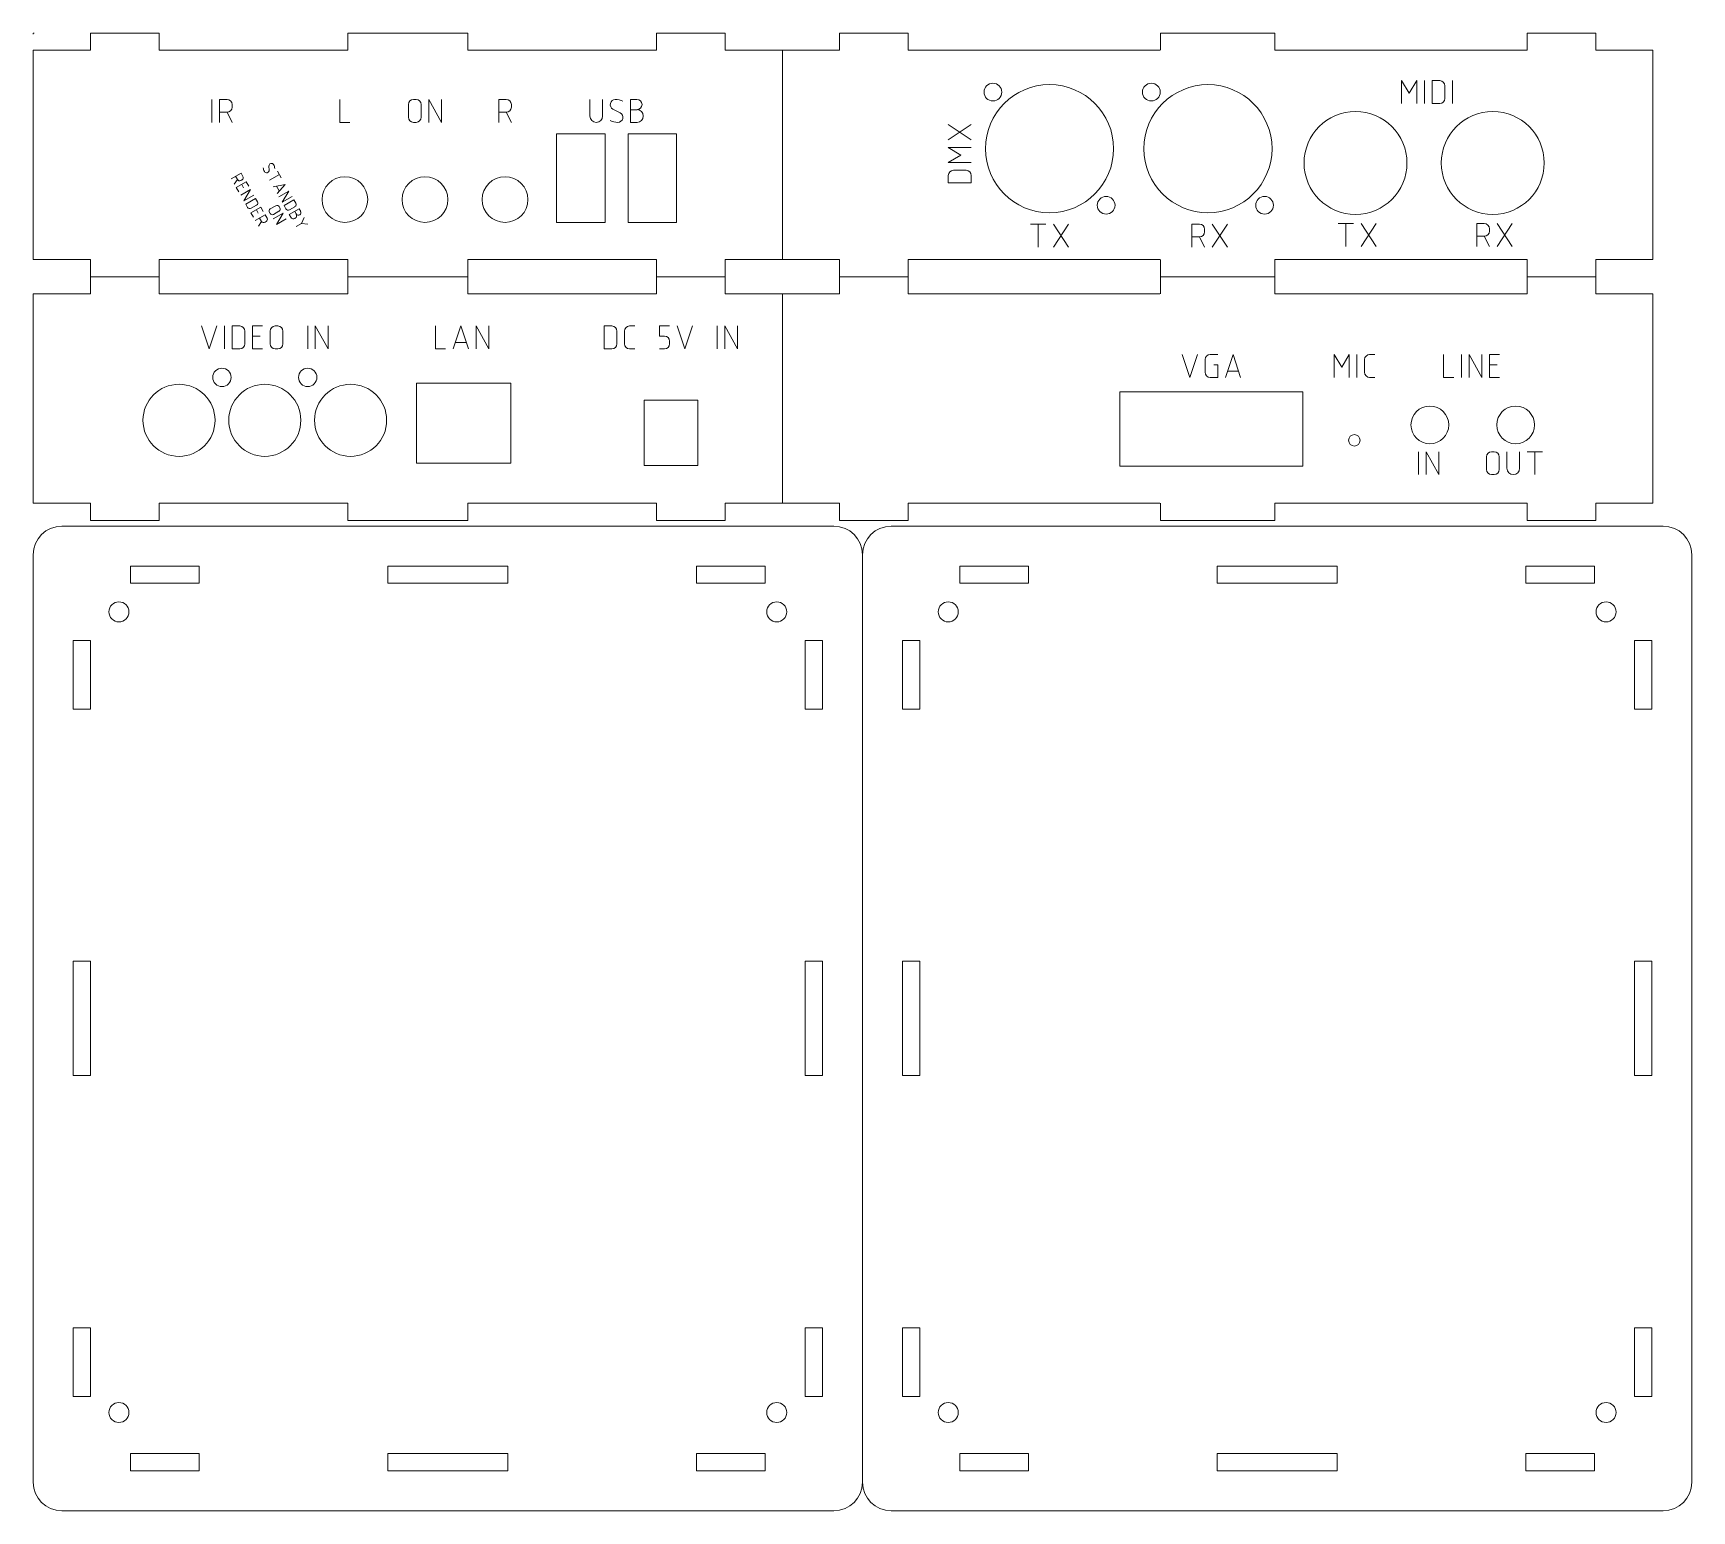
# Model space of a CAD drawing. Header units: millimetres. Extents: x 5 to 295, y 20 to 278.
import ezdxf

# ---------------------------------------------------------------- set-up
doc = ezdxf.new("R2010")
doc.units = ezdxf.units.MM
doc.layers.get('0').update_dxf_attribs({"linetype": 'CONTINUOUS', "lineweight": 0})

msp = doc.modelspace()

# ---------------------------------------------------------------- linework, layer by layer
for p, q in [((5, 278.2), (5, 278)), ((5, 278.2), (5.2, 278.2)), ((15, 278.2), (27, 278.2)), ((15, 278.2), (15, 275.2)), ((27, 278.2), (27, 275.2)), ((60, 278.2), (81, 278.2)), ((60, 278.2), (60, 275.2)), ((81, 278.2), (81, 275.2)), ((126, 278.2), (114, 278.2)), ((114, 278.2), (114, 275.2)), ((126, 275.2), (126, 278.2)), ((146, 275.2), (146, 278.2)), ((146, 278.2), (158, 278.2)), ((158, 278.2), (158, 275.2)), ((202.1, 278.2), (202.1, 275.2)), ((202.1, 278.2), (222.1, 278.2)), ((222.1, 278.2), (222.1, 275.2)), ((266.2, 275.2), (266.2, 278.2)), ((266.2, 278.2), (278.2, 278.2)), ((278.2, 278.2), (278.2, 275.2)), ((5, 238.6), (5, 275.2)), ((5, 275.2), (15, 275.2)), ((27, 275.2), (60, 275.2)), ((114, 275.2), (81, 275.2)), ((126, 275.2), (136, 275.2)), ((136, 238.6), (136, 275.2)), ((136, 275.2), (146, 275.2)), ((158, 275.2), (202, 275.2)), ((266.2, 275.2), (222.1, 275.2)), ((278.2, 275.2), (288.2, 275.2)), ((288.2, 275.2), (288.2, 238.6)), ((244.26, 265.9), (244.26, 269.9)), ((244.26, 269.9), (245.59, 267.68)), ((245.59, 267.68), (246.92, 269.9)), ((246.92, 269.9), (246.92, 265.9)), ((248.26, 269.9), (248.26, 265.9)), ((250.92, 269.9), (249.59, 269.9)), ((249.59, 269.9), (249.59, 265.9)), ((253.14, 269.9), (253.14, 265.9)), ((251.81, 266.79), (251.81, 269.01)), ((36.22, 266.6), (36.22, 262.6)), ((37.56, 262.6), (37.56, 266.6)), ((37.56, 266.6), (38.89, 266.6)), ((38.89, 264.38), (37.56, 264.38)), ((38.89, 264.38), (39.78, 262.6)), ((39.78, 265.71), (39.78, 265.27)), ((102.33, 266.6), (102.33, 263.71)), ((104.56, 263.71), (104.56, 266.6)), ((106.37, 264.92), (107.63, 264.28)), ((109.44, 262.6), (109.44, 266.6)), ((109.44, 266.6), (110.56, 266.6)), ((109.44, 264.82), (110.6, 264.82)), ((249.59, 265.9), (250.92, 265.9)), ((110.6, 262.6), (109.44, 262.6)), ((111.67, 263.76), (111.67, 263.67)), ((165, 259.56), (169, 262.22)), ((169, 259.56), (165, 262.22)), ((96.5, 245.1), (96.5, 260.6)), ((96.5, 260.6), (105, 260.6)), ((105, 245.1), (105, 260.6)), ((109, 245.1), (109, 260.6)), ((109, 260.6), (117.5, 260.6)), ((117.5, 245.1), (117.5, 260.6)), ((167.22, 256.89), (165, 258.22)), ((165, 258.22), (169, 258.22)), ((165, 255.56), (167.22, 256.89)), ((169, 255.56), (165, 255.56)), ((39.61, 252.74), (41.34, 253.74)), ((40.71, 252.6), (40.17, 251.78)), ((40.71, 252.6), (40.38, 253.18)), ((41.51, 252.55), (41.32, 252.44)), ((41.34, 253.74), (41.68, 253.16)), ((46.21, 254.96), (46.25, 254.26)), ((48.04, 253.47), (46.31, 252.47)), ((47.71, 254.05), (48.38, 252.89)), ((165, 253.33), (165, 252)), ((168.11, 254.22), (165.89, 254.22)), ((169, 252), (169, 253.33)), ((42.23, 252.2), (40.5, 251.2)), ((40.5, 251.2), (40.94, 250.43)), ((41.28, 249.85), (43.01, 250.85)), ((41.46, 251.75), (41.8, 251.18)), ((43.01, 250.85), (41.83, 248.89)), ((41.83, 248.89), (43.57, 249.89)), ((42.68, 251.43), (42.23, 252.2)), ((46.98, 251.32), (49.04, 251.74)), ((47.55, 251.43), (48.03, 250.6)), ((49.04, 251.74), (47.64, 250.16)), ((47.98, 249.58), (49.71, 250.58)), ((49.71, 250.58), (48.53, 248.62)), ((48.53, 248.62), (50.27, 249.62)), ((165, 252), (169, 252)), ((43.9, 249.31), (42.17, 248.31)), ((42.17, 248.31), (42.5, 247.73)), ((44.79, 247.77), (43.06, 246.77)), ((43.06, 246.77), (43.5, 246)), ((43.11, 247.57), (44.07, 248.13)), ((44.23, 248.73), (43.9, 249.31)), ((44.02, 247.33), (44.35, 246.75)), ((45.23, 247), (44.79, 247.77)), ((46.41, 246.67), (46.3, 246.87)), ((46.46, 247.47), (47.42, 248.03)), ((46.97, 245.71), (48.7, 246.71)), ((47.98, 247.07), (47.02, 246.51)), ((48.7, 246.71), (47.52, 244.75)), ((48.03, 247.87), (48.14, 247.67)), ((50.6, 249.05), (48.87, 248.05)), ((48.87, 248.05), (49.2, 247.47)), ((49.76, 246.51), (51.49, 247.51)), ((50.04, 246.01), (49.76, 246.51)), ((49.81, 247.31), (50.77, 247.86)), ((50.93, 248.47), (50.6, 249.05)), ((50.72, 247.06), (51.01, 246.56)), ((51.49, 247.51), (51.77, 247.02)), ((43.83, 245.42), (45.57, 246.42)), ((44.94, 245.29), (44.39, 244.46)), ((44.94, 245.29), (44.6, 245.87)), ((45.74, 245.24), (45.54, 245.13)), ((45.57, 246.42), (45.9, 245.85)), ((47.52, 244.75), (49.25, 245.75)), ((50.81, 245.83), (50.77, 245.81)), ((51.94, 244.94), (50.98, 244.39)), ((52.38, 245.97), (51.94, 244.94)), ((51.94, 244.94), (53.04, 244.81)), ((96.5, 245.1), (105, 245.1)), ((109, 245.1), (117.5, 245.1)), ((179.37, 244.8), (182.03, 244.8)), ((180.7, 244.8), (180.7, 240.8)), ((183.37, 244.8), (186.03, 240.8)), ((183.37, 240.8), (186.03, 244.8)), ((207.59, 240.8), (207.59, 244.8)), ((207.59, 244.8), (208.92, 244.8)), ((209.81, 243.91), (209.81, 243.47)), ((211.14, 244.8), (213.81, 240.8)), ((211.14, 240.8), (213.81, 244.8)), ((233.17, 244.9), (235.83, 244.9)), ((234.5, 244.9), (234.5, 240.9)), ((237.17, 244.9), (239.83, 240.9)), ((237.17, 240.9), (239.83, 244.9)), ((257.39, 240.9), (257.39, 244.9)), ((257.39, 244.9), (258.72, 244.9)), ((259.61, 244.01), (259.61, 243.57)), ((260.94, 244.9), (263.61, 240.9)), ((260.94, 240.9), (263.61, 244.9)), ((208.92, 242.58), (207.59, 242.58)), ((208.92, 242.58), (209.81, 240.8)), ((258.72, 242.68), (257.39, 242.68)), ((258.72, 242.68), (259.61, 240.9)), ((5, 238.6), (15, 238.6)), ((15, 235.6), (15, 238.6)), ((27, 235.6), (27, 238.6)), ((27, 238.6), (60, 238.6)), ((60, 235.6), (60, 238.6)), ((81, 235.6), (81, 238.6)), ((114, 238.6), (81, 238.6)), ((114, 235.6), (114, 238.6)), ((126, 238.6), (126, 235.6)), ((126, 238.6), (136, 238.6)), ((136, 238.6), (146, 238.6)), ((146, 238.6), (146, 235.6)), ((158, 235.6), (158, 238.6)), ((158, 238.6), (202, 238.6)), ((202.1, 235.6), (202.1, 238.6)), ((222.1, 235.6), (222.1, 238.6)), ((266.2, 238.6), (222.1, 238.6)), ((266.2, 238.6), (266.2, 235.6)), ((278.2, 235.6), (278.2, 238.6)), ((278.2, 238.6), (288.2, 238.6)), ((15, 235.6), (27, 235.6)), ((15, 235.6), (15, 232.6)), ((27, 235.6), (27, 232.6)), ((60, 235.6), (81, 235.6)), ((60, 235.6), (60, 232.6)), ((81, 235.6), (81, 232.6)), ((126, 235.6), (114, 235.6)), ((114, 235.6), (114, 232.6)), ((126, 232.6), (126, 235.6)), ((146, 232.6), (146, 235.6)), ((146, 235.6), (158, 235.6)), ((158, 235.6), (158, 232.6)), ((202.1, 235.6), (202.1, 232.6)), ((202.1, 235.6), (222.1, 235.6)), ((222.1, 235.6), (222.1, 232.6)), ((266.2, 232.6), (266.2, 235.6)), ((266.2, 235.6), (278.2, 235.6)), ((278.2, 235.6), (278.2, 232.6)), ((5, 196), (5, 232.6)), ((5, 232.6), (15, 232.6)), ((27, 232.6), (60, 232.6)), ((114, 232.6), (81, 232.6)), ((126, 232.6), (136, 232.6)), ((136, 196), (136, 232.6)), ((136, 232.6), (146, 232.6)), ((158, 232.6), (202, 232.6)), ((266.2, 232.6), (222.1, 232.6)), ((278.2, 232.6), (288.2, 232.6)), ((288.2, 232.6), (288.2, 196)), ((34.44, 227), (35.78, 223)), ((35.78, 223), (37.11, 227)), ((38.44, 227), (38.44, 223)), ((41.11, 227), (39.78, 227)), ((39.78, 227), (39.78, 223)), ((45.11, 227), (43.33, 227)), ((43.33, 227), (43.33, 223)), ((47.33, 227), (47.78, 227)), ((53, 227), (53, 223)), ((54.33, 223), (54.33, 227)), ((54.33, 227), (56.56, 223)), ((56.56, 223), (56.56, 227)), ((75.33, 227), (75.33, 223)), ((78.44, 223), (79.78, 227)), ((79.78, 227), (81.11, 223)), ((82.44, 223), (82.44, 227)), ((82.44, 227), (84.67, 223)), ((84.67, 223), (84.67, 227)), ((106.17, 227), (104.83, 227)), ((104.83, 227), (104.83, 223)), ((110.17, 227), (109.28, 227)), ((116.28, 227), (114.5, 227)), ((114.5, 227), (114.5, 225.22)), ((117.61, 227), (118.94, 223)), ((118.94, 223), (120.28, 227)), ((124.61, 227), (124.61, 223)), ((125.94, 223), (125.94, 227)), ((125.94, 227), (128.17, 223)), ((128.17, 223), (128.17, 227)), ((42, 223.89), (42, 226.11)), ((43.33, 225.22), (44.67, 225.22)), ((46.44, 223.89), (46.44, 226.11)), ((48.67, 226.11), (48.67, 223.89)), ((78.81, 224.11), (80.74, 224.11)), ((107.06, 223.89), (107.06, 226.11)), ((108.39, 226.11), (108.39, 223.89)), ((114.5, 225.22), (115.39, 225.22)), ((116.28, 224.33), (116.28, 223.89)), ((39.78, 223), (41.11, 223)), ((43.33, 223), (45.11, 223)), ((47.78, 223), (47.33, 223)), ((75.33, 223), (77.11, 223)), ((104.83, 223), (106.17, 223)), ((109.28, 223), (110.17, 223)), ((115.39, 223), (114.5, 223)), ((205.89, 222), (207.22, 218)), ((207.22, 218), (208.56, 222)), ((209.89, 221.11), (209.89, 218.89)), ((212.11, 222), (210.78, 222)), ((213.44, 218), (214.78, 222)), ((214.78, 222), (216.11, 218)), ((232.44, 218), (232.44, 222)), ((232.44, 222), (233.78, 219.78)), ((233.78, 219.78), (235.11, 222)), ((235.11, 222), (235.11, 218)), ((236.44, 222), (236.44, 218)), ((237.78, 221.11), (237.78, 218.89)), ((239.56, 222), (238.67, 222)), ((251.61, 222), (251.61, 218)), ((254.72, 222), (254.72, 218)), ((256.06, 218), (256.06, 222)), ((256.06, 222), (258.28, 218)), ((258.28, 218), (258.28, 222)), ((261.39, 222), (259.61, 222)), ((259.61, 222), (259.61, 218)), ((210.78, 218), (212.11, 218)), ((212.11, 220.22), (211.44, 220.22)), ((212.11, 218), (212.11, 220.22)), ((213.81, 219.11), (215.74, 219.11)), ((238.67, 218), (239.56, 218)), ((251.61, 218), (253.39, 218)), ((259.61, 220.22), (260.94, 220.22)), ((259.61, 218), (261.39, 218)), ((72, 203), (72, 217)), ((72, 217), (88.5, 217)), ((88.5, 217), (88.5, 203)), ((195, 202.5), (195, 215.5)), ((195, 215.5), (227, 215.5)), ((227, 215.5), (227, 202.5)), ((121.2, 214), (111.8, 214)), ((111.8, 214), (111.8, 202.6)), ((121.2, 202.6), (121.2, 214)), ((88.5, 203), (72, 203)), ((247.22, 205), (247.22, 201)), ((248.56, 201), (248.56, 205)), ((248.56, 205), (250.78, 201)), ((250.78, 201), (250.78, 205)), ((259.11, 201.89), (259.11, 204.11)), ((260, 205), (260.44, 205)), ((261.33, 204.11), (261.33, 201.89)), ((262.67, 205), (262.67, 202.11)), ((264.89, 202.11), (264.89, 205)), ((266.22, 205), (268.89, 205)), ((267.56, 205), (267.56, 201)), ((111.8, 202.6), (121.2, 202.6)), ((195, 202.5), (227, 202.5)), ((260.44, 201), (260, 201)), ((5, 196), (15, 196)), ((15, 193), (15, 196)), ((27, 193), (27, 196)), ((27, 196), (60, 196)), ((60, 193), (60, 196)), ((81, 193), (81, 196)), ((114, 196), (81, 196)), ((114, 193), (114, 196)), ((126, 196), (126, 193)), ((126, 196), (136, 196)), ((136, 196), (146, 196)), ((146, 196), (146, 193)), ((158, 193), (158, 196)), ((158, 196), (202, 196)), ((202.1, 193), (202.1, 196)), ((222.1, 193), (222.1, 196)), ((266.2, 196), (222.1, 196)), ((266.2, 196), (266.2, 193)), ((278.2, 193), (278.2, 196)), ((278.2, 196), (288.2, 196)), ((145, 192), (10, 192)), ((15, 193), (27, 193)), ((60, 193), (81, 193)), ((126, 193), (114, 193)), ((146, 193), (158, 193)), ((290, 192), (155, 192)), ((202.1, 193), (222.1, 193)), ((266.2, 193), (278.2, 193)), ((5, 24.8), (5, 187)), ((150, 187), (150, 24.8)), ((295, 187), (295, 24.8)), ((22, 182), (22, 185)), ((22, 185), (34, 185)), ((34, 182), (34, 185)), ((67, 182), (67, 185)), ((67, 185), (88, 185)), ((88, 182), (88, 185)), ((121, 182), (121, 185)), ((121, 185), (133, 185)), ((133, 185), (133, 182)), ((167, 182), (167, 185)), ((167, 185), (179, 185)), ((179, 182), (179, 185)), ((212, 182), (212, 185)), ((212, 185), (233, 185)), ((233, 182), (233, 185)), ((266, 182), (266, 185)), ((266, 185), (278, 185)), ((278, 185), (278, 182)), ((34, 182), (22, 182)), ((88, 182), (67, 182)), ((133, 182), (121, 182)), ((179, 182), (167, 182)), ((233, 182), (212, 182)), ((278, 182), (266, 182)), ((15, 172), (12, 172)), ((12, 172), (12, 160)), ((15, 160), (15, 172)), ((143, 172), (140, 172)), ((140, 172), (140, 160)), ((143, 160), (143, 172)), ((160, 172), (157, 172)), ((157, 172), (157, 160)), ((160, 160), (160, 172)), ((288, 172), (285, 172)), ((285, 172), (285, 160)), ((288, 160), (288, 172)), ((12, 160), (15, 160)), ((140, 160), (143, 160)), ((157, 160), (160, 160)), ((285, 160), (288, 160)), ((12, 115.9), (15, 115.9)), ((12, 115.9), (12, 95.9)), ((15, 95.9), (15, 115.9)), ((140, 115.9), (143, 115.9)), ((140, 115.9), (140, 95.9)), ((143, 95.9), (143, 115.9)), ((157, 115.9), (160, 115.9)), ((157, 115.9), (157, 95.9)), ((160, 95.9), (160, 115.9)), ((285, 115.9), (288, 115.9)), ((285, 115.9), (285, 95.9)), ((288, 95.9), (288, 115.9)), ((12, 95.9), (15, 95.9)), ((140, 95.9), (143, 95.9)), ((157, 95.9), (160, 95.9)), ((285, 95.9), (288, 95.9)), ((15, 51.8), (12, 51.8)), ((12, 51.8), (12, 39.8)), ((15, 39.8), (15, 51.8)), ((143, 51.8), (140, 51.8)), ((140, 51.8), (140, 39.8)), ((143, 39.8), (143, 51.8)), ((160, 51.8), (157, 51.8)), ((157, 51.8), (157, 39.8)), ((160, 39.8), (160, 51.8)), ((288, 51.8), (285, 51.8)), ((285, 51.8), (285, 39.8)), ((288, 39.8), (288, 51.8)), ((12, 39.8), (15, 39.8)), ((140, 39.8), (143, 39.8)), ((157, 39.8), (160, 39.8)), ((285, 39.8), (288, 39.8)), ((22, 26.8), (22, 29.8)), ((22, 29.8), (34, 29.8)), ((34, 26.8), (34, 29.8)), ((67, 26.8), (67, 29.8)), ((67, 29.8), (88, 29.8)), ((88, 26.8), (88, 29.8)), ((121, 26.8), (121, 29.8)), ((121, 29.8), (133, 29.8)), ((133, 29.8), (133, 26.8)), ((167, 26.8), (167, 29.8)), ((167, 29.8), (179, 29.8)), ((179, 26.8), (179, 29.8)), ((212, 26.8), (212, 29.8)), ((212, 29.8), (233, 29.8)), ((233, 26.8), (233, 29.8)), ((266, 26.8), (266, 29.8)), ((266, 29.8), (278, 29.8)), ((278, 29.8), (278, 26.8)), ((34, 26.8), (22, 26.8)), ((88, 26.8), (67, 26.8)), ((133, 26.8), (121, 26.8)), ((179, 26.8), (167, 26.8)), ((233, 26.8), (212, 26.8)), ((278, 26.8), (266, 26.8)), ((145, 19.8), (10, 19.8)), ((290, 19.8), (155, 19.8))]:
    msp.add_line(p, q)
at = {"color": 7, "linetype": 'CONTINUOUS', "lineweight": 0}
for p, q in [((58.61, 266.6), (58.61, 262.6)), ((70.61, 263.49), (70.61, 265.71)), ((71.5, 266.6), (71.94, 266.6)), ((72.83, 265.71), (72.83, 263.49)), ((74.17, 262.6), (74.17, 266.6)), ((74.17, 266.6), (76.39, 262.6)), ((76.39, 262.6), (76.39, 266.6)), ((86.39, 262.6), (86.39, 266.6)), ((86.39, 266.6), (87.72, 266.6)), ((87.72, 264.38), (86.39, 264.38)), ((87.72, 264.38), (88.61, 262.6)), ((88.61, 265.71), (88.61, 265.27)), ((58.61, 262.6), (60.39, 262.6)), ((71.94, 262.6), (71.5, 262.6))]:
    msp.add_line(p, q, dxfattribs=at)
for centre, radius in [((172.8, 267.9), 1.55), ((182.7, 258), 11.2), ((200.5, 267.9), 1.55), ((210.4, 258), 11.2), ((236.2, 255.5), 9), ((260.2, 255.5), 9), ((59.5, 249.1), 4), ((73.5, 249.1), 4), ((87.5, 249.1), 4), ((192.6, 248.1), 1.55), ((220.3, 248.1), 1.55), ((38, 218), 1.6), ((53, 218), 1.6), ((30.5, 210.5), 6.3), ((45.5, 210.5), 6.3), ((60.5, 210.5), 6.3), ((249.2, 209.7), 3.3), ((264.2, 209.7), 3.3), ((236, 207), 1), ((20, 177), 1.75), ((135, 177), 1.75), ((165, 177), 1.75), ((280, 177), 1.75), ((20, 37), 1.75), ((135, 37), 1.75), ((165, 37), 1.75), ((280, 37), 1.75)]:
    msp.add_circle(centre, radius)
for centre, radius, start, end in [((250.92, 269.01), 0.889, 0, 90), ((38.89, 265.71), 0.889, 0, 90), ((38.89, 265.27), 0.889, 270, 0), ((106.78, 265.71), 0.889, 90, 242.9812), ((106.78, 263.66), 2.94, 63.0746, 90), ((107.22, 263.49), 0.889, 270, 62.9812), ((110.56, 265.71), 0.889, 270, 90), ((110.6, 263.76), 1.07, 0, 90), ((250.92, 266.79), 0.889, 270, 0), ((103.44, 263.71), 1.11, 180, 0), ((107.22, 265.54), 2.94, 243.0746, 270), ((110.6, 263.67), 1.07, 270, 0), ((46.66, 254.98), 0.444, 30, 182.9812), ((45.77, 254.47), 1.47, 3.0746, 30), ((41.1, 252.83), 0.444, 210, 300), ((41.29, 252.94), 0.444, 300, 30), ((46.7, 254.75), 1.47, 183.0746, 210), ((45.81, 254.23), 0.444, 210, 2.9812), ((165.89, 253.33), 0.889, 90, 180), ((168.11, 253.33), 0.889, 360, 90), ((42.88, 247.96), 0.444, 210, 300), ((43.85, 248.51), 0.444, 300, 30), ((46.68, 247.09), 0.444, 120, 210), ((46.8, 246.9), 0.444, 210, 300), ((47.65, 247.64), 0.444, 30, 120), ((47.76, 247.45), 0.444, 300, 30), ((49.58, 247.69), 0.444, 210, 300), ((50.55, 248.25), 0.444, 300, 30), ((50.54, 246.29), 0.533, 300, 30), ((51.38, 246.8), 0.444, 210, 30), ((45.32, 245.51), 0.444, 210, 300), ((45.51, 245.63), 0.444, 300, 30), ((50.51, 246.27), 0.533, 210, 300), ((208.92, 243.91), 0.889, 0, 90), ((258.72, 244.01), 0.889, 0, 90), ((208.92, 243.47), 0.889, 270, 0), ((258.72, 243.57), 0.889, 270, 0), ((41.11, 226.11), 0.889, 0, 90), ((47.33, 226.11), 0.889, 90, 180), ((47.78, 226.11), 0.889, 0, 90), ((106.17, 226.11), 0.889, 0, 90), ((109.28, 226.11), 0.889, 90, 180), ((41.11, 223.89), 0.889, 270, 0), ((47.33, 223.89), 0.889, 180, 270), ((47.78, 223.89), 0.889, 270, 0), ((106.17, 223.89), 0.889, 270, 0), ((109.28, 223.89), 0.889, 180, 270), ((115.39, 224.33), 0.889, 0, 90), ((115.39, 223.89), 0.889, 270, 0), ((210.78, 221.11), 0.889, 90, 180), ((238.67, 221.11), 0.889, 90, 180), ((210.78, 218.89), 0.889, 180, 270), ((238.67, 218.89), 0.889, 180, 270), ((260, 204.11), 0.889, 90, 180), ((260.44, 204.11), 0.889, 0, 90), ((260, 201.89), 0.889, 180, 270), ((260.44, 201.89), 0.889, 270, 0), ((263.78, 202.11), 1.11, 180, 0), ((10, 187), 5, 90, 180), ((145, 187), 5, 0, 90), ((155, 187), 5, 90, 180), ((290, 187), 5, 0, 90), ((10, 24.8), 5, 180, 270), ((145, 24.8), 5, 270, 0), ((155, 24.8), 5, 180, 270), ((290, 24.8), 5, 270, 0)]:
    msp.add_arc(centre, radius, start, end)
for centre, start, end in [((71.5, 265.71), 90, 180), ((71.94, 265.71), 0, 90), ((87.72, 265.71), 0, 90), ((87.72, 265.27), 270, 0), ((71.5, 263.49), 180, 270), ((71.94, 263.49), 270, 0)]:
    msp.add_arc(centre, 0.889, start, end, dxfattribs=at)

doc.saveas('drawing.dxf')
